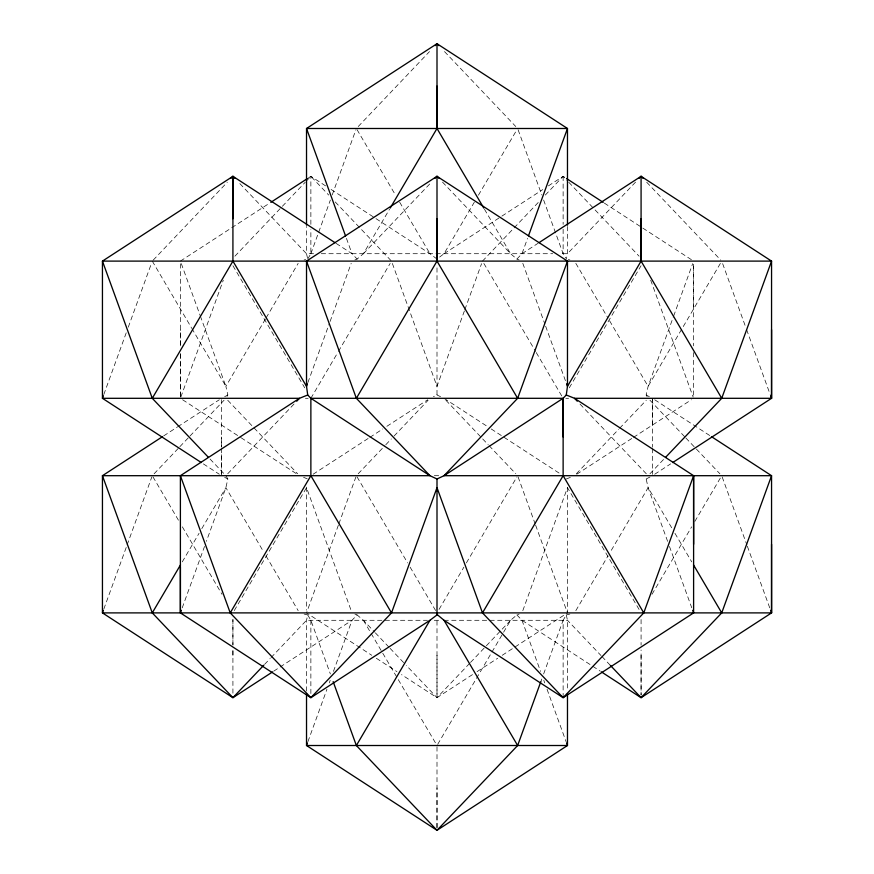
<?xml version="1.0" encoding="UTF-8"?>
<svg xmlns="http://www.w3.org/2000/svg" width="874" height="874" viewBox="0 0 874 874"><rect width="100%" height="100%" fill="white"/><g stroke="black" fill="none" stroke-linecap="round" stroke-linejoin="round"><path stroke-width="0.66" stroke-dasharray="4.37 3.28" d="M180.394 396.96L180.394 353.915M180.394 345.853L180.394 329.706M221.537 474.363L221.537 451.672M221.537 446.341L221.537 437M232.921 655.281L232.921 649.983M232.921 644.684L232.921 619.513M306.523 691.061L306.523 620.289L307.724 614.935L304.119 614.04M307.724 259.065L310.871 253.711L310.871 229.272M310.871 224.356L310.871 176.319L325.62 185.9M437 827.645L437 787.9M437 655.281L437 697.681L401.516 674.619M563.129 697.681L563.129 620.289L566.276 614.935L569.881 614.04M502.244 655.281L567.477 612.893L567.401 487.124M567.477 226.486L567.477 253.711L566.276 259.065M641.079 655.281L641.079 695.027L641.079 649.983M652.463 424.098L652.463 399.658M693.606 306.84L693.606 263.806L693.606 345.853M306.599 487.124L306.523 610.161M225.885 475.696L227.83 479.007L225.885 487.67L206.384 541.334M647.142 396.654L646.17 394.993L648.115 386.33L673.188 317.328M103.82 394.491L126.664 331.628M128.281 327.171L151.355 263.653M103.82 609.08L126.664 546.217M127.123 544.928L151.814 476.964M180.852 397.036L223.307 280.161M182.229 607.834L204.527 546.447M310.871 253.711L330.361 200.048M332.218 194.935L355.893 129.767M307.888 382.572L329.269 323.719M330.077 321.49L351.195 263.347M338.358 525.241L306.523 612.893L371.756 655.281M338.828 523.963L355.893 476.964M307.91 741.676L326.942 689.291M329.269 682.9L330.197 680.343M333.442 671.396L352.014 620.289L357.105 614.935L363.398 620.289L374.575 632.044M464.389 310.947L437 386.33L437 394.993L433.482 396.654M464.848 309.669L481.563 263.664M442.517 182.12L510.602 253.711L516.895 259.065L521.986 253.711L527.557 238.383M522.805 610.653L567.477 487.67L639.724 610.565M540.383 682.9L541.782 679.065M543.639 673.952L563.129 620.289M673.646 316.06L692.689 263.642M265.412 319.086L225.885 386.33L227.83 394.993L226.858 396.654M266.089 317.928L298.165 263.347M182.262 561.873L199.053 533.304M201.807 528.628L225.885 487.67L262.681 550.281M354.877 259.96L357.105 259.065L363.398 253.711L389.531 209.236M310.871 398.304L337.746 352.572M338.435 351.403L390.143 263.435M234.276 610.565L306.523 487.67L351.195 610.653M331.093 189.461L429.964 253.711L437 259.065L444.036 253.711L474.309 202.222M478.428 195.197L516.96 129.647M439.054 609.396L463.876 567.16M466.388 562.9L516.96 476.854M569.28 387.838L641.035 265.762M437.677 744.353L510.602 620.289L516.895 614.935L519.123 614.04M720.362 263.435L648.115 386.33L608.588 319.086M667.616 541.334L648.115 487.67L646.17 479.007L647.142 477.346M575.835 610.653L608.031 555.864M611.319 550.281L648.115 487.67L672.193 528.628M652.015 594.287L691.651 526.847M694.841 521.428L721.039 476.854M153.212 260.124L227.295 182.24M234.92 256.18L305.244 182.24M306.184 181.246L310.871 176.319L328.69 195.055M358.231 126.522L429.495 51.588M154.119 473.763L179.301 447.291M179.88 446.669L189.549 436.508M189.997 436.028L224.039 400.237M363.398 253.711L431.483 182.12M227.721 473.763L294.888 403.143M482.492 261.108L539.957 200.681M545.31 195.055L563.129 176.319L565.423 177.804M358.198 473.763L384.877 445.707M385.805 444.735L391.323 438.934M394.087 436.028L428.118 400.237M635.562 182.12L567.477 253.711L560.42 253.711M264.593 664.371L270.186 658.493M271.082 657.554L306.523 620.289L427.462 620.289M576.359 473.763L618.683 429.265M619.6 428.293L646.279 400.237M469.611 663.388L437 697.681L406.257 665.354M470.54 662.416L485.452 646.738M486.381 645.755L510.602 620.289M649.961 473.763L663.956 459.047M180.394 261.108L269.662 203.096M308.577 177.804L310.871 176.319M163.689 435.897L177.302 427.047M177.717 426.774L219.287 399.768M444.036 253.711L500.747 216.861M501.884 216.118L542.71 189.592M548.38 185.9L563.129 176.319L567.816 181.246M521.986 253.711L537.871 243.398M313.121 474.232L369.298 437.732M369.855 437.371L382.779 428.97M386.865 426.315L427.714 399.768M273.748 671.145L352.014 620.289M576.764 474.232L632.94 437.732M633.497 437.371L691.367 399.768M654.713 474.232L670.62 463.897M472.484 674.619L437 697.681L437 618.191M477.062 671.647L497.667 658.264M224.684 396.654L227.83 394.993M646.17 479.007L651.414 476.243M566.276 479.007L570.394 477.346M304.119 259.96L305.66 259.578M313.58 253.711L306.523 253.711L238.438 182.12M321.239 253.711L552.761 253.711M305.43 398.304L308.151 398.304M565.849 398.304L568.57 398.304M434.312 475.696L439.688 475.696M434.269 620.289L439.731 620.289M444.036 620.289L567.477 620.289L601.017 655.555M568.34 259.578L569.881 259.96M516.895 259.065L519.123 259.96M303.606 477.346L307.211 478.799M354.877 614.04L357.105 614.935M440.518 396.654L437 394.993L437 392.284M646.17 394.993L649.316 396.654M224.684 477.346L227.83 479.007M604.338 203.096L693.606 261.108M654.735 399.779L710.311 435.897M336.129 243.398L352.014 253.711L357.105 259.065M444.036 398.304L487.135 426.315M491.221 428.97L560.879 474.232M182.633 399.768L240.503 437.371M241.06 437.732L297.236 474.232M516.895 614.935L521.986 620.289L600.252 671.145M203.38 463.897L219.287 474.232M376.333 658.264L396.938 671.647M646.705 182.24L720.788 260.124M444.505 51.588L515.769 126.522M568.755 182.24L639.08 256.18M649.961 400.237L685.391 437.492M685.839 437.972L719.881 473.763M580.041 404.105L646.279 473.763M335.245 201.96L391.508 261.108L437 386.33L437 265.03M445.882 400.237L480.842 437M482.677 438.934L488.195 444.735M489.123 445.707L515.802 473.763M601.957 656.538L609.801 664.786M227.721 400.237L297.641 473.763M210.044 459.047L224.039 473.763M375.361 632.863L389.487 647.721M390.077 648.344L405.317 664.371M575.835 263.347L607.911 317.928M543.639 200.048L563.129 253.711L565.653 257.994M484.469 209.236L510.602 253.711M674.947 533.304L691.738 561.873M483.857 263.435L535.565 351.403M536.254 352.572L563.129 398.304M357.04 129.647L395.572 195.197M399.691 202.222L429.964 253.711M232.965 265.762L304.72 387.838M357.04 476.854L407.612 562.9M410.125 567.16L435.634 610.565M152.273 261.108L191.482 327.816M191.81 328.362L225.885 386.33L200.812 317.328M363.398 620.289L436.323 744.353M307.724 614.935L310.871 620.289L330.361 673.952M265.969 555.864L298.165 610.653M152.961 476.854L179.159 521.428M182.349 526.847L221.985 594.287M722.645 263.653L745.719 327.171M746.636 329.706L770.18 394.491M650.693 280.161L693.148 397.036M722.186 476.964L746.877 544.928M747.336 546.217L770.18 609.08M518.107 129.767L541.782 194.935M669.473 546.447L691.749 607.78M522.805 263.347L544.731 323.719M545.649 326.231L566.112 382.572M518.107 476.964L535.172 523.963M535.642 525.241L567.477 612.893M521.986 620.289L540.558 671.396M543.803 680.343L544.731 682.9M547.058 689.291L566.09 741.676M346.443 238.383L352.014 253.711M181.322 263.664L200.354 316.06M566.276 614.935L567.477 620.289L567.477 691.061M307.484 257.994L306.523 253.711L306.523 226.486M693.606 352.572L693.606 398.304M652.463 398.304L652.463 447.182M652.463 448.537L652.463 474.342M641.079 619.513L641.079 645.187M563.129 176.319L563.129 224.356M563.129 229.272L563.129 253.711M437 746.833L437 827.612M310.871 620.289L310.871 694.961M232.921 619.622L232.921 645.187M232.921 650.573L232.921 695.027M221.537 399.637L221.537 447.182M221.537 448.537L221.537 474.342M180.394 263.806L180.394 345.328M180.394 353.478L180.394 398.304"/><path stroke-width="1.31" d="M180.394 567.16L180.394 612.893L310.871 697.681L429.964 620.289L437 614.935L437 479.007L429.964 475.696L310.871 398.304L307.724 394.993L306.523 386.33L306.523 261.108L437 176.319L567.477 261.108L567.477 386.33L566.276 394.993L563.129 398.304L444.036 475.696L437 479.007M232.921 218.719L232.921 176.319L335.157 242.764M306.523 693.792L306.523 745.511L437 830.3L567.477 745.511L567.477 693.792M566.276 394.993L574.513 398.304L693.606 475.696L693.606 612.893L563.129 697.681L482.492 612.893L437 487.67L391.508 612.893L310.871 697.681L230.233 612.893L310.871 475.696L310.871 398.304L563.129 398.304L563.129 475.696L643.767 612.893L563.129 697.681L444.036 620.289L437 614.422M437 218.719L437 261.108L356.363 398.304L429.964 475.696L102.444 475.696L102.444 612.893L232.921 697.681L272.612 671.888M437 86.1L437 128.489L390.219 208.067M563.129 437L563.129 398.304M567.477 225.131L567.477 128.489L437 43.7L306.523 128.489L306.523 225.131M641.079 218.719L641.079 261.108L567.477 386.33L566.571 383.828M693.606 544.294L693.606 475.696L643.767 612.893M601.388 671.888L641.079 697.681L771.556 612.893L771.556 544.294M672.696 462.554L771.556 398.304L771.556 329.706M103.372 395.736L102.444 398.304L201.304 462.554M103.372 610.325L102.444 612.893L771.556 612.893L771.556 475.696L711.447 436.629M181.322 610.336L180.394 612.893L180.394 475.696L299.487 398.304L307.724 394.993M307.429 383.828L306.523 386.33L232.921 261.108L232.921 176.319L102.444 261.108L102.444 398.304L299.487 398.304L296.723 401.21M307.451 742.955L306.523 745.511L567.477 745.511L566.549 742.955M528.486 235.827L567.477 128.489L306.523 128.489L345.58 236.002M610.336 665.354L641.079 697.681L721.727 612.893L771.556 475.696L444.036 475.696L517.637 398.304L567.477 261.108M333.147 681.622L356.363 745.511L437 830.3L517.637 745.511L540.853 681.622M665.595 457.321L721.727 398.304L771.556 261.108L641.079 176.319L538.843 242.764M208.405 457.321L152.273 398.304L232.921 261.108M263.817 665.19L232.921 697.681L152.273 612.893L180.481 564.91M356.363 745.511L429.964 620.289M482.492 612.893L563.129 475.696M231.042 178.296L232.921 176.319L234.778 178.285M435.121 45.666L437 43.7L438.879 45.666M435.132 178.285L437 176.319L438.868 178.285M639.222 178.285L641.079 176.319L642.958 178.296M270.809 202.353L307.44 178.547M162.553 436.629L102.444 475.696L152.273 612.893M152.273 398.304L102.444 261.108L771.556 261.108L771.556 398.304L574.513 398.304L577.277 401.21M566.56 178.547L603.191 202.353M721.727 398.304L641.079 261.108L641.079 176.319M483.781 208.067L437 128.489L437 43.7M693.519 564.91L721.727 612.893M517.637 398.304L437 261.108L437 176.319M444.036 620.289L517.637 745.511M310.871 475.696L391.508 612.893M770.628 395.736L771.556 398.304M770.628 610.325L771.556 612.893M692.678 610.336L693.606 612.893M306.523 261.108L356.363 398.304M180.394 475.696L230.233 612.893"/></g></svg>
